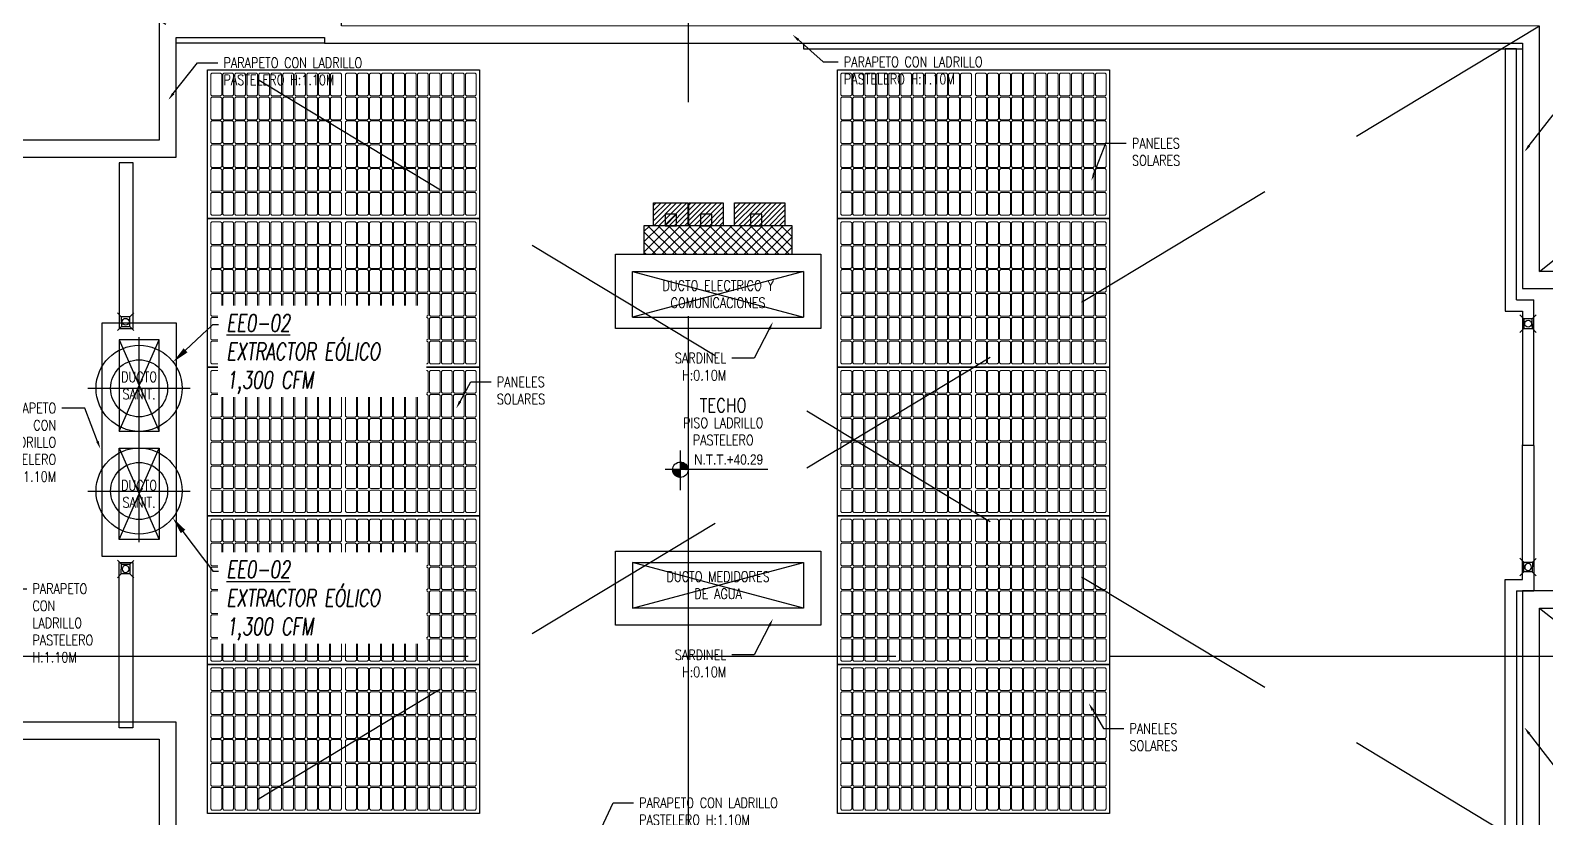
# Model space of a CAD drawing. Header units: millimetres. Extents: x 98 to 155, y -181 to 127.
# Drawn here: x 105.21 to 118.5, y -172.47 to -165.57 of the extents above; entities that cross this region are included whole.
import ezdxf
from ezdxf import colors
from ezdxf.entities.mleader import LeaderData, LeaderLine
from ezdxf.enums import TextEntityAlignment as Align
from ezdxf.math import Vec2, Vec3

# ---------------------------------------------------------------- set-up
doc = ezdxf.new("R2010")
doc.units = ezdxf.units.MM
doc.header["$LTSCALE"] = 15
doc.set_wipeout_variables(frame=1)
doc.linetypes.add('CENTER', pattern=[2, 1.25, -0.25, 0.25, -0.25])
doc.linetypes.add('HIDDEN2', pattern=[0.1875, 0.125, -0.0625])
doc.layers.get('0').update_dxf_attribs({"color": 250})
doc.layers.add('A-01', color=250, linetype='Continuous', lineweight=0)
for name, color, linetype in [('A-CORTE', 250, 'CENTER'), ('A-HATCH', 250, 'Continuous'), ('A-LINEAS', 250, 'Continuous'), ('A-MURO BAJO', 250, 'Continuous'), ('A-NIVELES-NPT', 252, 'Continuous'), ('A-PROYECCIONES INT.', 250, 'HIDDEN2'), ('A-TEXTO-ACABADO PISO', 250, 'Continuous'), ('A_30_DispositivosSanit', 250, 'Continuous'), ('A_30_TableroElect', 250, 'Continuous'), ('A_50_TextoAmbiente', 252, 'Continuous'), ('A_50_TextoIndicaciones', 250, 'Continuous'), ('L3 Equipos y Ductos', 160, 'Continuous'), ('L5 Linea mediana segmentada', 191, 'HIDDEN2'), ('L6 Linea fina', 141, 'Continuous'), ('L7 Linea fina segmentada', 141, 'HIDDEN2')]:
    doc.layers.add(name, color=color, linetype=linetype)
doc.styles.add('JNV ING', font='romans.shx', dxfattribs={"width": 0.7, "oblique": 8, "height": 0.15})
doc.styles.add('R80', font='ARIALN.TTF', dxfattribs={"height": 2.03})
doc.styles.add('ROMANS', font='romans.shx', dxfattribs={"width": 0.8})
doc.styles.add('TXT_COTAS', font='romans.shx', dxfattribs={"width": 0.8})
doc.linetypes.add('FENCELINE1', pattern='A,6.35,-2.54,[133,ltypeshp.shx,S=2.54,R=0,X=-2.54,Y=0],-2.54,25.4', length=36.83)

# ---------------------------------------------------------------- blocks, each defined once
blk = doc.blocks.new('EEO-01')
at = {"layer": 'L3 Equipos y Ductos'}
blk.add_circle((0, 0), 0.377, dxfattribs=at)
at = {"layer": 'L5 Linea mediana segmentada'}
blk.add_circle((0, 0), 0.25, dxfattribs=at)
at = {"layer": 'L7 Linea fina segmentada'}
for points in [[(0, -0.449), (0, 0.449)], [(-0.449, 0), (0.449, 0)]]:
    blk.add_lwpolyline(points, dxfattribs=at)
blk = doc.blocks.new('A$C9eb9c900')
blk.add_wipeout([(0, 2.384), (1.303, 2.384), (1.303, 0), (0, 0)])
at = {"layer": 'A-01'}
for points in [[(0.038, 2.355), (0.219, 2.355), (0.227, 2.345), (0.227, 2.27), (0.219, 2.26), (0.038, 2.26), (0.029, 2.27), (0.029, 2.345)], [(0.428, 2.355), (0.247, 2.355), (0.239, 2.345), (0.239, 2.27), (0.247, 2.26), (0.428, 2.26), (0.437, 2.27), (0.437, 2.345)], [(0.637, 2.355), (0.457, 2.355), (0.448, 2.345), (0.448, 2.27), (0.457, 2.26), (0.637, 2.26), (0.646, 2.27), (0.646, 2.345)], [(0.666, 2.355), (0.846, 2.355), (0.855, 2.345), (0.855, 2.27), (0.846, 2.26), (0.666, 2.26), (0.657, 2.27), (0.657, 2.345)], [(0.875, 2.355), (1.056, 2.355), (1.064, 2.345), (1.064, 2.27), (1.056, 2.26), (0.875, 2.26), (0.866, 2.27), (0.866, 2.345)], [(1.265, 2.355), (1.084, 2.355), (1.076, 2.345), (1.076, 2.27), (1.084, 2.26), (1.265, 2.26), (1.274, 2.27), (1.274, 2.345)], [(0.038, 2.25), (0.219, 2.25), (0.227, 2.24), (0.227, 2.165), (0.219, 2.155), (0.038, 2.155), (0.029, 2.165), (0.029, 2.24)], [(0.038, 2.145), (0.219, 2.145), (0.227, 2.135), (0.227, 2.06), (0.219, 2.05), (0.038, 2.05), (0.029, 2.06), (0.029, 2.135)], [(0.428, 2.25), (0.247, 2.25), (0.239, 2.24), (0.239, 2.165), (0.247, 2.155), (0.428, 2.155), (0.437, 2.165), (0.437, 2.24)], [(0.428, 2.145), (0.247, 2.145), (0.239, 2.135), (0.239, 2.06), (0.247, 2.05), (0.428, 2.05), (0.437, 2.06), (0.437, 2.135)], [(0.637, 2.25), (0.457, 2.25), (0.448, 2.24), (0.448, 2.165), (0.457, 2.155), (0.637, 2.155), (0.646, 2.165), (0.646, 2.24)], [(0.637, 2.145), (0.457, 2.145), (0.448, 2.135), (0.448, 2.06), (0.457, 2.05), (0.637, 2.05), (0.646, 2.06), (0.646, 2.135)], [(0.666, 2.25), (0.846, 2.25), (0.855, 2.24), (0.855, 2.165), (0.846, 2.155), (0.666, 2.155), (0.657, 2.165), (0.657, 2.24)], [(0.666, 2.145), (0.846, 2.145), (0.855, 2.135), (0.855, 2.06), (0.846, 2.05), (0.666, 2.05), (0.657, 2.06), (0.657, 2.135)], [(0.875, 2.25), (1.056, 2.25), (1.064, 2.24), (1.064, 2.165), (1.056, 2.155), (0.875, 2.155), (0.866, 2.165), (0.866, 2.24)], [(0.875, 2.145), (1.056, 2.145), (1.064, 2.135), (1.064, 2.06), (1.056, 2.05), (0.875, 2.05), (0.866, 2.06), (0.866, 2.135)], [(1.265, 2.25), (1.084, 2.25), (1.076, 2.24), (1.076, 2.165), (1.084, 2.155), (1.265, 2.155), (1.274, 2.165), (1.274, 2.24)], [(1.265, 2.145), (1.084, 2.145), (1.076, 2.135), (1.076, 2.06), (1.084, 2.05), (1.265, 2.05), (1.274, 2.06), (1.274, 2.135)], [(0.038, 2.04), (0.219, 2.04), (0.227, 2.03), (0.227, 1.955), (0.219, 1.945), (0.038, 1.945), (0.029, 1.955), (0.029, 2.03)], [(0.428, 2.04), (0.247, 2.04), (0.239, 2.03), (0.239, 1.955), (0.247, 1.945), (0.428, 1.945), (0.437, 1.955), (0.437, 2.03)], [(0.637, 2.04), (0.457, 2.04), (0.448, 2.03), (0.448, 1.955), (0.457, 1.945), (0.637, 1.945), (0.646, 1.955), (0.646, 2.03)], [(0.666, 2.04), (0.846, 2.04), (0.855, 2.03), (0.855, 1.955), (0.846, 1.945), (0.666, 1.945), (0.657, 1.955), (0.657, 2.03)], [(0.875, 2.04), (1.056, 2.04), (1.064, 2.03), (1.064, 1.955), (1.056, 1.945), (0.875, 1.945), (0.866, 1.955), (0.866, 2.03)], [(1.265, 2.04), (1.084, 2.04), (1.076, 2.03), (1.076, 1.955), (1.084, 1.945), (1.265, 1.945), (1.274, 1.955), (1.274, 2.03)], [(0.038, 1.935), (0.219, 1.935), (0.227, 1.925), (0.227, 1.85), (0.219, 1.84), (0.038, 1.84), (0.029, 1.85), (0.029, 1.925)], [(0.428, 1.935), (0.247, 1.935), (0.239, 1.925), (0.239, 1.85), (0.247, 1.84), (0.428, 1.84), (0.437, 1.85), (0.437, 1.925)], [(0.637, 1.935), (0.457, 1.935), (0.448, 1.925), (0.448, 1.85), (0.457, 1.84), (0.637, 1.84), (0.646, 1.85), (0.646, 1.925)], [(0.666, 1.935), (0.846, 1.935), (0.855, 1.925), (0.855, 1.85), (0.846, 1.84), (0.666, 1.84), (0.657, 1.85), (0.657, 1.925)], [(0.875, 1.935), (1.056, 1.935), (1.064, 1.925), (1.064, 1.85), (1.056, 1.84), (0.875, 1.84), (0.866, 1.85), (0.866, 1.925)], [(1.265, 1.935), (1.084, 1.935), (1.076, 1.925), (1.076, 1.85), (1.084, 1.84), (1.265, 1.84), (1.274, 1.85), (1.274, 1.925)], [(0.038, 1.83), (0.219, 1.83), (0.227, 1.82), (0.227, 1.745), (0.219, 1.735), (0.038, 1.735), (0.029, 1.745), (0.029, 1.82)], [(0.428, 1.83), (0.247, 1.83), (0.239, 1.82), (0.239, 1.745), (0.247, 1.735), (0.428, 1.735), (0.437, 1.745), (0.437, 1.82)], [(0.637, 1.83), (0.457, 1.83), (0.448, 1.82), (0.448, 1.745), (0.457, 1.735), (0.637, 1.735), (0.646, 1.745), (0.646, 1.82)], [(0.666, 1.83), (0.846, 1.83), (0.855, 1.82), (0.855, 1.745), (0.846, 1.735), (0.666, 1.735), (0.657, 1.745), (0.657, 1.82)], [(0.875, 1.83), (1.056, 1.83), (1.064, 1.82), (1.064, 1.745), (1.056, 1.735), (0.875, 1.735), (0.866, 1.745), (0.866, 1.82)], [(1.265, 1.83), (1.084, 1.83), (1.076, 1.82), (1.076, 1.745), (1.084, 1.735), (1.265, 1.735), (1.274, 1.745), (1.274, 1.82)], [(0.038, 1.725), (0.219, 1.725), (0.227, 1.715), (0.227, 1.64), (0.219, 1.63), (0.038, 1.63), (0.029, 1.64), (0.029, 1.715)], [(0.038, 1.62), (0.219, 1.62), (0.227, 1.61), (0.227, 1.535), (0.219, 1.525), (0.038, 1.525), (0.029, 1.535), (0.029, 1.61)], [(0.428, 1.725), (0.247, 1.725), (0.239, 1.715), (0.239, 1.64), (0.247, 1.63), (0.428, 1.63), (0.437, 1.64), (0.437, 1.715)], [(0.428, 1.62), (0.247, 1.62), (0.239, 1.61), (0.239, 1.535), (0.247, 1.525), (0.428, 1.525), (0.437, 1.535), (0.437, 1.61)], [(0.637, 1.725), (0.457, 1.725), (0.448, 1.715), (0.448, 1.64), (0.457, 1.63), (0.637, 1.63), (0.646, 1.64), (0.646, 1.715)], [(0.637, 1.62), (0.457, 1.62), (0.448, 1.61), (0.448, 1.535), (0.457, 1.525), (0.637, 1.525), (0.646, 1.535), (0.646, 1.61)], [(0.666, 1.725), (0.846, 1.725), (0.855, 1.715), (0.855, 1.64), (0.846, 1.63), (0.666, 1.63), (0.657, 1.64), (0.657, 1.715)], [(0.666, 1.62), (0.846, 1.62), (0.855, 1.61), (0.855, 1.535), (0.846, 1.525), (0.666, 1.525), (0.657, 1.535), (0.657, 1.61)], [(0.875, 1.725), (1.056, 1.725), (1.064, 1.715), (1.064, 1.64), (1.056, 1.63), (0.875, 1.63), (0.866, 1.64), (0.866, 1.715)], [(0.875, 1.62), (1.056, 1.62), (1.064, 1.61), (1.064, 1.535), (1.056, 1.525), (0.875, 1.525), (0.866, 1.535), (0.866, 1.61)], [(1.265, 1.725), (1.084, 1.725), (1.076, 1.715), (1.076, 1.64), (1.084, 1.63), (1.265, 1.63), (1.274, 1.64), (1.274, 1.715)], [(1.265, 1.62), (1.084, 1.62), (1.076, 1.61), (1.076, 1.535), (1.084, 1.525), (1.265, 1.525), (1.274, 1.535), (1.274, 1.61)], [(0.038, 1.515), (0.219, 1.515), (0.227, 1.505), (0.227, 1.43), (0.219, 1.42), (0.038, 1.42), (0.029, 1.43), (0.029, 1.505)], [(0.428, 1.515), (0.247, 1.515), (0.239, 1.505), (0.239, 1.43), (0.247, 1.42), (0.428, 1.42), (0.437, 1.43), (0.437, 1.505)], [(0.637, 1.515), (0.457, 1.515), (0.448, 1.505), (0.448, 1.43), (0.457, 1.42), (0.637, 1.42), (0.646, 1.43), (0.646, 1.505)], [(0.666, 1.515), (0.846, 1.515), (0.855, 1.505), (0.855, 1.43), (0.846, 1.42), (0.666, 1.42), (0.657, 1.43), (0.657, 1.505)], [(0.875, 1.515), (1.056, 1.515), (1.064, 1.505), (1.064, 1.43), (1.056, 1.42), (0.875, 1.42), (0.866, 1.43), (0.866, 1.505)], [(1.265, 1.515), (1.084, 1.515), (1.076, 1.505), (1.076, 1.43), (1.084, 1.42), (1.265, 1.42), (1.274, 1.43), (1.274, 1.505)], [(0.038, 1.41), (0.219, 1.41), (0.227, 1.4), (0.227, 1.325), (0.219, 1.315), (0.038, 1.315), (0.029, 1.325), (0.029, 1.4)], [(0.428, 1.41), (0.247, 1.41), (0.239, 1.4), (0.239, 1.325), (0.247, 1.315), (0.428, 1.315), (0.437, 1.325), (0.437, 1.4)], [(0.637, 1.41), (0.457, 1.41), (0.448, 1.4), (0.448, 1.325), (0.457, 1.315), (0.637, 1.315), (0.646, 1.325), (0.646, 1.4)], [(0.666, 1.41), (0.846, 1.41), (0.855, 1.4), (0.855, 1.325), (0.846, 1.315), (0.666, 1.315), (0.657, 1.325), (0.657, 1.4)], [(0.875, 1.41), (1.056, 1.41), (1.064, 1.4), (1.064, 1.325), (1.056, 1.315), (0.875, 1.315), (0.866, 1.325), (0.866, 1.4)], [(1.265, 1.41), (1.084, 1.41), (1.076, 1.4), (1.076, 1.325), (1.084, 1.315), (1.265, 1.315), (1.274, 1.325), (1.274, 1.4)], [(0.038, 1.305), (0.219, 1.305), (0.227, 1.295), (0.227, 1.22), (0.219, 1.21), (0.038, 1.21), (0.029, 1.22), (0.029, 1.295)], [(0.428, 1.305), (0.247, 1.305), (0.239, 1.295), (0.239, 1.22), (0.247, 1.21), (0.428, 1.21), (0.437, 1.22), (0.437, 1.295)], [(0.637, 1.305), (0.457, 1.305), (0.448, 1.295), (0.448, 1.22), (0.457, 1.21), (0.637, 1.21), (0.646, 1.22), (0.646, 1.295)], [(0.666, 1.305), (0.846, 1.305), (0.855, 1.295), (0.855, 1.22), (0.846, 1.21), (0.666, 1.21), (0.657, 1.22), (0.657, 1.295)], [(0.875, 1.305), (1.056, 1.305), (1.064, 1.295), (1.064, 1.22), (1.056, 1.21), (0.875, 1.21), (0.866, 1.22), (0.866, 1.295)], [(1.265, 1.305), (1.084, 1.305), (1.076, 1.295), (1.076, 1.22), (1.084, 1.21), (1.265, 1.21), (1.274, 1.22), (1.274, 1.295)], [(0.038, 1.079), (0.219, 1.079), (0.227, 1.089), (0.227, 1.164), (0.219, 1.174), (0.038, 1.174), (0.029, 1.164), (0.029, 1.089)], [(0.038, 0.974), (0.219, 0.974), (0.227, 0.984), (0.227, 1.059), (0.219, 1.069), (0.038, 1.069), (0.029, 1.059), (0.029, 0.984)], [(0.428, 1.079), (0.247, 1.079), (0.239, 1.089), (0.239, 1.164), (0.247, 1.174), (0.428, 1.174), (0.437, 1.164), (0.437, 1.089)], [(0.428, 0.974), (0.247, 0.974), (0.239, 0.984), (0.239, 1.059), (0.247, 1.069), (0.428, 1.069), (0.437, 1.059), (0.437, 0.984)], [(0.637, 1.079), (0.457, 1.079), (0.448, 1.089), (0.448, 1.164), (0.457, 1.174), (0.637, 1.174), (0.646, 1.164), (0.646, 1.089)], [(0.637, 0.974), (0.457, 0.974), (0.448, 0.984), (0.448, 1.059), (0.457, 1.069), (0.637, 1.069), (0.646, 1.059), (0.646, 0.984)], [(0.666, 1.079), (0.846, 1.079), (0.855, 1.089), (0.855, 1.164), (0.846, 1.174), (0.666, 1.174), (0.657, 1.164), (0.657, 1.089)], [(0.666, 0.974), (0.846, 0.974), (0.855, 0.984), (0.855, 1.059), (0.846, 1.069), (0.666, 1.069), (0.657, 1.059), (0.657, 0.984)], [(0.875, 1.079), (1.056, 1.079), (1.064, 1.089), (1.064, 1.164), (1.056, 1.174), (0.875, 1.174), (0.866, 1.164), (0.866, 1.089)], [(0.875, 0.974), (1.056, 0.974), (1.064, 0.984), (1.064, 1.059), (1.056, 1.069), (0.875, 1.069), (0.866, 1.059), (0.866, 0.984)], [(1.265, 1.079), (1.084, 1.079), (1.076, 1.089), (1.076, 1.164), (1.084, 1.174), (1.265, 1.174), (1.274, 1.164), (1.274, 1.089)], [(1.265, 0.974), (1.084, 0.974), (1.076, 0.984), (1.076, 1.059), (1.084, 1.069), (1.265, 1.069), (1.274, 1.059), (1.274, 0.984)], [(0.038, 0.869), (0.219, 0.869), (0.227, 0.879), (0.227, 0.954), (0.219, 0.964), (0.038, 0.964), (0.029, 0.954), (0.029, 0.879)], [(0.428, 0.869), (0.247, 0.869), (0.239, 0.879), (0.239, 0.954), (0.247, 0.964), (0.428, 0.964), (0.437, 0.954), (0.437, 0.879)], [(0.637, 0.869), (0.457, 0.869), (0.448, 0.879), (0.448, 0.954), (0.457, 0.964), (0.637, 0.964), (0.646, 0.954), (0.646, 0.879)], [(0.666, 0.869), (0.846, 0.869), (0.855, 0.879), (0.855, 0.954), (0.846, 0.964), (0.666, 0.964), (0.657, 0.954), (0.657, 0.879)], [(0.875, 0.869), (1.056, 0.869), (1.064, 0.879), (1.064, 0.954), (1.056, 0.964), (0.875, 0.964), (0.866, 0.954), (0.866, 0.879)], [(1.265, 0.869), (1.084, 0.869), (1.076, 0.879), (1.076, 0.954), (1.084, 0.964), (1.265, 0.964), (1.274, 0.954), (1.274, 0.879)], [(0.038, 0.764), (0.219, 0.764), (0.227, 0.774), (0.227, 0.849), (0.219, 0.859), (0.038, 0.859), (0.029, 0.849), (0.029, 0.774)], [(0.428, 0.764), (0.247, 0.764), (0.239, 0.774), (0.239, 0.849), (0.247, 0.859), (0.428, 0.859), (0.437, 0.849), (0.437, 0.774)], [(0.637, 0.764), (0.457, 0.764), (0.448, 0.774), (0.448, 0.849), (0.457, 0.859), (0.637, 0.859), (0.646, 0.849), (0.646, 0.774)], [(0.666, 0.764), (0.846, 0.764), (0.855, 0.774), (0.855, 0.849), (0.846, 0.859), (0.666, 0.859), (0.657, 0.849), (0.657, 0.774)], [(0.875, 0.764), (1.056, 0.764), (1.064, 0.774), (1.064, 0.849), (1.056, 0.859), (0.875, 0.859), (0.866, 0.849), (0.866, 0.774)], [(1.265, 0.764), (1.084, 0.764), (1.076, 0.774), (1.076, 0.849), (1.084, 0.859), (1.265, 0.859), (1.274, 0.849), (1.274, 0.774)], [(0.038, 0.659), (0.219, 0.659), (0.227, 0.669), (0.227, 0.744), (0.219, 0.754), (0.038, 0.754), (0.029, 0.744), (0.029, 0.669)], [(0.428, 0.659), (0.247, 0.659), (0.239, 0.669), (0.239, 0.744), (0.247, 0.754), (0.428, 0.754), (0.437, 0.744), (0.437, 0.669)], [(0.637, 0.659), (0.457, 0.659), (0.448, 0.669), (0.448, 0.744), (0.457, 0.754), (0.637, 0.754), (0.646, 0.744), (0.646, 0.669)], [(0.666, 0.659), (0.846, 0.659), (0.855, 0.669), (0.855, 0.744), (0.846, 0.754), (0.666, 0.754), (0.657, 0.744), (0.657, 0.669)], [(0.875, 0.659), (1.056, 0.659), (1.064, 0.669), (1.064, 0.744), (1.056, 0.754), (0.875, 0.754), (0.866, 0.744), (0.866, 0.669)], [(1.265, 0.659), (1.084, 0.659), (1.076, 0.669), (1.076, 0.744), (1.084, 0.754), (1.265, 0.754), (1.274, 0.744), (1.274, 0.669)], [(0.038, 0.554), (0.219, 0.554), (0.227, 0.564), (0.227, 0.639), (0.219, 0.649), (0.038, 0.649), (0.029, 0.639), (0.029, 0.564)], [(0.038, 0.449), (0.219, 0.449), (0.227, 0.459), (0.227, 0.534), (0.219, 0.544), (0.038, 0.544), (0.029, 0.534), (0.029, 0.459)], [(0.428, 0.554), (0.247, 0.554), (0.239, 0.564), (0.239, 0.639), (0.247, 0.649), (0.428, 0.649), (0.437, 0.639), (0.437, 0.564)], [(0.428, 0.449), (0.247, 0.449), (0.239, 0.459), (0.239, 0.534), (0.247, 0.544), (0.428, 0.544), (0.437, 0.534), (0.437, 0.459)], [(0.637, 0.554), (0.457, 0.554), (0.448, 0.564), (0.448, 0.639), (0.457, 0.649), (0.637, 0.649), (0.646, 0.639), (0.646, 0.564)], [(0.637, 0.449), (0.457, 0.449), (0.448, 0.459), (0.448, 0.534), (0.457, 0.544), (0.637, 0.544), (0.646, 0.534), (0.646, 0.459)], [(0.666, 0.554), (0.846, 0.554), (0.855, 0.564), (0.855, 0.639), (0.846, 0.649), (0.666, 0.649), (0.657, 0.639), (0.657, 0.564)], [(0.666, 0.449), (0.846, 0.449), (0.855, 0.459), (0.855, 0.534), (0.846, 0.544), (0.666, 0.544), (0.657, 0.534), (0.657, 0.459)], [(0.875, 0.554), (1.056, 0.554), (1.064, 0.564), (1.064, 0.639), (1.056, 0.649), (0.875, 0.649), (0.866, 0.639), (0.866, 0.564)], [(0.875, 0.449), (1.056, 0.449), (1.064, 0.459), (1.064, 0.534), (1.056, 0.544), (0.875, 0.544), (0.866, 0.534), (0.866, 0.459)], [(1.265, 0.554), (1.084, 0.554), (1.076, 0.564), (1.076, 0.639), (1.084, 0.649), (1.265, 0.649), (1.274, 0.639), (1.274, 0.564)], [(1.265, 0.449), (1.084, 0.449), (1.076, 0.459), (1.076, 0.534), (1.084, 0.544), (1.265, 0.544), (1.274, 0.534), (1.274, 0.459)], [(0.038, 0.344), (0.219, 0.344), (0.227, 0.354), (0.227, 0.429), (0.219, 0.439), (0.038, 0.439), (0.029, 0.429), (0.029, 0.354)], [(0.428, 0.344), (0.247, 0.344), (0.239, 0.354), (0.239, 0.429), (0.247, 0.439), (0.428, 0.439), (0.437, 0.429), (0.437, 0.354)], [(0.637, 0.344), (0.457, 0.344), (0.448, 0.354), (0.448, 0.429), (0.457, 0.439), (0.637, 0.439), (0.646, 0.429), (0.646, 0.354)], [(0.666, 0.344), (0.846, 0.344), (0.855, 0.354), (0.855, 0.429), (0.846, 0.439), (0.666, 0.439), (0.657, 0.429), (0.657, 0.354)], [(0.875, 0.344), (1.056, 0.344), (1.064, 0.354), (1.064, 0.429), (1.056, 0.439), (0.875, 0.439), (0.866, 0.429), (0.866, 0.354)], [(1.265, 0.344), (1.084, 0.344), (1.076, 0.354), (1.076, 0.429), (1.084, 0.439), (1.265, 0.439), (1.274, 0.429), (1.274, 0.354)], [(0.038, 0.239), (0.219, 0.239), (0.227, 0.249), (0.227, 0.324), (0.219, 0.334), (0.038, 0.334), (0.029, 0.324), (0.029, 0.249)], [(0.428, 0.239), (0.247, 0.239), (0.239, 0.249), (0.239, 0.324), (0.247, 0.334), (0.428, 0.334), (0.437, 0.324), (0.437, 0.249)], [(0.637, 0.239), (0.457, 0.239), (0.448, 0.249), (0.448, 0.324), (0.457, 0.334), (0.637, 0.334), (0.646, 0.324), (0.646, 0.249)], [(0.666, 0.239), (0.846, 0.239), (0.855, 0.249), (0.855, 0.324), (0.846, 0.334), (0.666, 0.334), (0.657, 0.324), (0.657, 0.249)], [(0.875, 0.239), (1.056, 0.239), (1.064, 0.249), (1.064, 0.324), (1.056, 0.334), (0.875, 0.334), (0.866, 0.324), (0.866, 0.249)], [(1.265, 0.239), (1.084, 0.239), (1.076, 0.249), (1.076, 0.324), (1.084, 0.334), (1.265, 0.334), (1.274, 0.324), (1.274, 0.249)], [(0.038, 0.134), (0.219, 0.134), (0.227, 0.144), (0.227, 0.219), (0.219, 0.229), (0.038, 0.229), (0.029, 0.219), (0.029, 0.144)], [(0.428, 0.134), (0.247, 0.134), (0.239, 0.144), (0.239, 0.219), (0.247, 0.229), (0.428, 0.229), (0.437, 0.219), (0.437, 0.144)], [(0.637, 0.134), (0.457, 0.134), (0.448, 0.144), (0.448, 0.219), (0.457, 0.229), (0.637, 0.229), (0.646, 0.219), (0.646, 0.144)], [(0.666, 0.134), (0.846, 0.134), (0.855, 0.144), (0.855, 0.219), (0.846, 0.229), (0.666, 0.229), (0.657, 0.219), (0.657, 0.144)], [(0.875, 0.134), (1.056, 0.134), (1.064, 0.144), (1.064, 0.219), (1.056, 0.229), (0.875, 0.229), (0.866, 0.219), (0.866, 0.144)], [(1.265, 0.134), (1.084, 0.134), (1.076, 0.144), (1.076, 0.219), (1.084, 0.229), (1.265, 0.229), (1.274, 0.219), (1.274, 0.144)], [(0.038, 0.029), (0.219, 0.029), (0.227, 0.039), (0.227, 0.114), (0.219, 0.124), (0.038, 0.124), (0.029, 0.114), (0.029, 0.039)], [(0.428, 0.029), (0.247, 0.029), (0.239, 0.039), (0.239, 0.114), (0.247, 0.124), (0.428, 0.124), (0.437, 0.114), (0.437, 0.039)], [(0.637, 0.029), (0.457, 0.029), (0.448, 0.039), (0.448, 0.114), (0.457, 0.124), (0.637, 0.124), (0.646, 0.114), (0.646, 0.039)], [(0.666, 0.029), (0.846, 0.029), (0.855, 0.039), (0.855, 0.114), (0.846, 0.124), (0.666, 0.124), (0.657, 0.114), (0.657, 0.039)], [(0.875, 0.029), (1.056, 0.029), (1.064, 0.039), (1.064, 0.114), (1.056, 0.124), (0.875, 0.124), (0.866, 0.114), (0.866, 0.039)], [(1.265, 0.029), (1.084, 0.029), (1.076, 0.039), (1.076, 0.114), (1.084, 0.124), (1.265, 0.124), (1.274, 0.114), (1.274, 0.039)]]:
    blk.add_lwpolyline(points, close=True, dxfattribs=at)
at = {"layer": 'A_30_TableroElect'}
blk.add_lwpolyline([(1.303, 2.384), (0, 2.384), (0, 0), (1.303, 0)], close=True, dxfattribs=at)
blk = doc.blocks.new('PV_TF')
at = {"layer": 'A_30_TableroElect'}
h = blk.add_hatch(dxfattribs=at)
h.set_pattern_fill('ANSI31', color=8, scale=0.01, angle=180.0704)
h.set_pattern_definition([(225.0704464, (1063.973772, 926.919387), (0.0224782269, -0.0224230198), [])])
h.paths.add_polyline_path([(7.685, -5.05), (7.685, -4.85), (7.985, -4.85), (7.985, -5.05)])
h = blk.add_hatch(dxfattribs=at)
h.set_pattern_fill('ANSI31', color=8, scale=0.01, angle=180.0704)
h.set_pattern_definition([(225.0704464, (1064.460508, 926.919387), (0.0224782269, -0.0224230198), [])])
h.paths.add_polyline_path([(7.995, -5.05), (7.995, -4.85), (8.295, -4.85), (8.295, -5.05)])
h = blk.add_hatch(dxfattribs=at)
h.set_pattern_fill('ANSI31', color=8, scale=0.01, angle=180.0704)
h.set_pattern_definition([(225.0704464, (1065.935942, 926.929737), (0.0224782269, -0.0224230198), [])])
h.paths.add_polyline_path([(8.395, -5.05), (8.395, -4.85), (8.835, -4.85), (8.835, -5.05)])
h = blk.add_hatch(dxfattribs=at)
h.set_pattern_fill('ANSI37', color=8, scale=0.02, angle=180)
h.set_pattern_definition([(225, (2897.388424, 2054.6976), (0.0449012806, -0.0449012807), []), (315, (2897.388424, 2054.6976), (0.0449012807, 0.0449012806), [])])
h.paths.add_polyline_path([(7.6, -5.05), (7.6, -5.3), (8.9, -5.3), (8.9, -5.05)])
at = {"layer": 'A_30_TableroElect', "color": 251, "true_color": 0x636466}
blk.add_line((7.785, -5.05), (7.885, -4.95), dxfattribs=at)
at = {"layer": 'A_30_TableroElect', "color": 250}
for points in [[(7.985, -4.85), (7.985, -5.05), (7.685, -5.05), (7.685, -4.85)], [(8.295, -4.85), (8.295, -5.05), (7.995, -5.05), (7.995, -4.85)], [(8.835, -4.85), (8.835, -5.05), (8.395, -5.05), (8.395, -4.85)], [(7.6, -5.05), (7.6, -5.3), (8.9, -5.3), (8.9, -5.05)]]:
    blk.add_lwpolyline(points, close=True, dxfattribs=at)
at = {"layer": 'A_30_TableroElect', "color": 251, "true_color": 0x636466}
for points in [[(7.885, -5.05), (7.885, -4.95), (7.785, -4.95), (7.785, -5.05), (7.885, -5.05)], [(8.195, -5.05), (8.195, -4.95), (8.095, -4.95), (8.095, -5.05), (8.195, -5.05)], [(8.533, -5.05), (8.633, -5.05), (8.633, -4.95), (8.533, -4.95), (8.533, -5.05)]]:
    blk.add_lwpolyline(points, dxfattribs=at)
at = {"xscale": -1, "rotation": 90}
for p in [(11.681, -4.987), (6.159, -8.896), (11.681, -8.896)]:
    blk.add_blockref('A$C9eb9c900', p, dxfattribs=at)
for p in [(11.681, -3.684), (6.159, -7.593), (11.681, -7.593)]:
    blk.add_blockref('A$C9eb9c900', p, dxfattribs=at)
for p in [(6.159, -6.29), (11.681, -6.29)]:
    blk.add_blockref('A$C9eb9c900', p, dxfattribs=at)
blk.add_blockref('A$C9eb9c900', (6.159, -4.987), dxfattribs=at)
blk.add_blockref('A$C9eb9c900', (6.159, -3.684), dxfattribs=at)
blk = doc.blocks.new('TEXTO DUCTOS PT')
at = {"layer": 'A_50_TextoIndicaciones', "char_height": 0.09, "attachment_point": 5, "style": 'ROMANS'}
for s, insert, width in [('\\pxsm1,qc,t16;DUCTO ELECTRICO Y COMUNICACIONES', (8.25, -5.65), 1.07524), ('\\pxsm1,t16;DUCTO SANIT.', (3.175, -6.45), 0.4157), ('\\pxsm1,t16;DUCTO SANIT.', (3.175, -7.4), 0.4157), ('\\pxsm1,qc,t16;DUCTO MEDIDORES DE AGUA', (8.25, -8.2), 1.04794)]:
    blk.add_mtext(s, dxfattribs=dict(at, insert=insert, width=width))
blk = doc.blocks.new('Cortes-Elev.')
at = {"layer": 'A-CORTE', "linetype": 'CENTER', "ltscale": 0.5}
for points in [[(9.341, 20.831), (9.341, 37.853)], [(-1.966, 27.228), (51.86, 27.228)]]:
    blk.add_lwpolyline(points, dxfattribs=at)
blk = doc.blocks.new('SIM NIVEL PLANTA')
at = {"linetype": 'Continuous'}
h = blk.add_hatch(dxfattribs=at)
h.set_pattern_fill('_USER', color=256, scale=0.089997, angle=45, style=0, pattern_type=0)
h.set_pattern_definition([(45, (31854.49523, 23864.84028), (-0.06363728001, 0.06363728001), [])])
h.paths.add_polyline_path([(-17.33, 0), (-15.98, 0, 0.409209), (-17.33, 1.33)])
h.paths.add_polyline_path([(-18.68, 0, 0.004279), (-18.68, -0.02, 0.414214), (-17.33, -1.37), (-17.33, 0)])
for p, q in [((-17.33, -3.58), (-17.33, 3.34)), ((-2, 0), (-20, 0))]:
    blk.add_line(p, q)
blk.add_circle((-17.33, -0.02), 1.35, dxfattribs=at)
at = {"style": 'R80'}
blk.add_attdef('N.P.T.+0.00', text='', height=1.8, dxfattribs=at).set_placement((-8.87, 1.77), align=Align.MIDDLE_CENTER)
blk = doc.blocks.new('0-sumidero')
for p, q in [((-0.042, 0.038), (-0.076, 0.072)), ((0.043, 0.038), (-0.042, 0.038)), ((-0.042, 0.038), (-0.042, -0.037)), ((0.043, 0.038), (0.078, 0.072)), ((0.043, -0.037), (0.043, 0.038)), ((-0.042, -0.037), (-0.076, -0.071)), ((-0.042, -0.037), (0.043, -0.037)), ((0.043, -0.037), (0.078, -0.071))]:
    blk.add_line(p, q)
blk.add_circle((0, 0), 0.0303)
blk = doc.blocks.new('sum')
at = {"layer": 'A_30_DispositivosSanit', "rotation": 45.00000007321594}
blk.add_blockref('0-sumidero', (0, 0), dxfattribs=at)
blk = doc.blocks.new('TEXTO NOTAS T')
at = {"layer": 'A_50_TextoIndicaciones'}
ml = blk.add_multileader_mtext('Standard', dxfattribs=at)
ml.set_content('\\pxsm1;PARAPETO CON LADRILLO PASTELERO H:1.10M', color=256, style='TXT_COTAS')
ml.set_leader_properties(color=256)
ml.build(insert=Vec2(0, 0))
ml.multileader.update_dxf_attribs({"dogleg_length": 0.05, "arrow_head_size": 0.07})
ctx = ml.context
ctx.base_point, ctx.char_height, ctx.arrow_head_size, ctx.landing_gap_size, ctx.plane_origin = Vec3(9.303, -3.615), 0.09, 0.07, 0.05, Vec3(9.052, -3.92)
notes = []
notes.append((ctx, [(0, (1, 1, 0), (9.171, -3.615), (1, 0), 0.132, [(0, [(8.902, -3.376)], 0, [])])]))
ctx.mtext.insert, ctx.mtext.width, ctx.mtext.defined_height, ctx.mtext.flow_direction = Vec3(9.353, -3.57), 1.77393, 0.515, 5
ml = blk.add_multileader_mtext('Standard', dxfattribs=at)
ml.set_content('\\pxsm1;PARAPETO CON LADRILLO PASTELERO H:1.10M', color=256, style='TXT_COTAS')
ml.set_leader_properties(color=256)
ml.build(insert=Vec2(0, 0))
ml.multileader.update_dxf_attribs({"dogleg_length": 0.05, "arrow_head_size": 0.07})
ctx = ml.context
ctx.base_point, ctx.char_height, ctx.arrow_head_size, ctx.landing_gap_size, ctx.plane_origin = Vec3(3.865, -3.622), 0.09, 0.07, 0.05, Vec3(3.621, -3.444)
notes.append((ctx, [(0, (1, 1, 0), (3.686, -3.622), (1, 0), 0.179, [(0, [(3.431, -3.948)], 0, [])])]))
ctx.mtext.insert, ctx.mtext.width, ctx.mtext.defined_height, ctx.mtext.flow_direction = Vec3(3.915, -3.577), 1.77393, 0.515, 5
ml = blk.add_multileader_mtext('Standard', dxfattribs=at)
ml.set_content('\\pxsm1;PARAPETO CON LADRILLO PASTELERO H:1.10M', color=256, style='TXT_COTAS')
ml.set_leader_properties(color=256)
ml.build(insert=Vec2(0, 0))
ml.multileader.update_dxf_attribs({"dogleg_length": 0.05, "arrow_head_size": 0.07})
ctx = ml.context
ctx.base_point, ctx.char_height, ctx.arrow_head_size, ctx.landing_gap_size, ctx.plane_origin = Vec3(15.75, -4.077), 0.09, 0.07, 0.05, Vec3(15.507, -3.899)
notes.append((ctx, [(0, (1, 1, 0), (15.571, -4.077), (1, 0), 0.179, [(0, [(15.317, -4.403)], 0, [])])]))
ctx.mtext.insert, ctx.mtext.width, ctx.mtext.defined_height, ctx.mtext.flow_direction = Vec3(15.8, -4.032), 1.77393, 0.515, 5
ml = blk.add_multileader_mtext('Standard', dxfattribs=at)
ml.set_content('PANELES SOLARES', color=256, style='TXT_COTAS')
ml.set_leader_properties(color=256)
ml.build(insert=Vec2(0, 0))
ml.multileader.update_dxf_attribs({"dogleg_length": 0.05, "arrow_head_size": 0.07})
ctx = ml.context
ctx.base_point, ctx.char_height, ctx.arrow_head_size, ctx.landing_gap_size, ctx.plane_origin = Vec3(11.828, -4.328), 0.09, 0.07, 0.05, Vec3(11.585, -4.151)
notes.append((ctx, [(0, (1, 1, 0), (11.649, -4.328), (1, 0), 0.179, [(0, [(11.522, -4.655)], 0, [])])]))
ctx.mtext.insert, ctx.mtext.width, ctx.mtext.defined_height, ctx.mtext.flow_direction = Vec3(11.878, -4.283), 0.75886, 0.515, 5
ml = blk.add_multileader_mtext('Standard', dxfattribs=at)
ml.set_content('\\pxsm1;SARDINEL H:0.10M', color=256, style='TXT_COTAS')
ml.set_leader_properties(color=256)
ml.build(insert=Vec2(0, 0))
ml.multileader.update_dxf_attribs({"dogleg_length": 0.05, "arrow_head_size": 0.07})
ctx = ml.context
ctx.base_point, ctx.char_height, ctx.arrow_head_size, ctx.landing_gap_size, ctx.plane_origin = Vec3(7.785, -6.21), 0.09, 0.07, 0.05, Vec3(8.662, -6.357)
ctx.text_align_type = 2
notes.append((ctx, [(0, (1, 1, 0), (8.566, -6.21), (-1, 0), 0.194, [(0, [(8.73, -5.895)], 0, [])])]))
ctx.mtext.insert, ctx.mtext.width, ctx.mtext.defined_height, ctx.mtext.alignment, ctx.mtext.flow_direction = Vec3(8.322, -6.165), 0.68351, 0.515, 3, 5
ml = blk.add_multileader_mtext('Standard', dxfattribs=at)
ml.set_content('PANELES SOLARES', color=256, style='TXT_COTAS')
ml.set_leader_properties(color=256)
ml.build(insert=Vec2(0, 0))
ml.multileader.update_dxf_attribs({"dogleg_length": 0.05, "arrow_head_size": 0.07})
ctx = ml.context
ctx.base_point, ctx.char_height, ctx.arrow_head_size, ctx.landing_gap_size, ctx.plane_origin = Vec3(6.261, -6.419), 0.09, 0.07, 0.05, Vec3(6.018, -6.147)
notes.append((ctx, [(0, (1, 1, 0), (6.082, -6.419), (1, 0), 0.179, [(0, [(5.955, -6.651)], 0, [])])]))
ctx.mtext.insert, ctx.mtext.width, ctx.mtext.defined_height, ctx.mtext.flow_direction = Vec3(6.311, -6.374), 0.75886, 0.515, 5
ml = blk.add_multileader_mtext('Standard', dxfattribs=at)
ml.set_content('\\pxsm1;PARAPETO CON LADRILLO PASTELERO H:1.10M', color=256, style='TXT_COTAS')
ml.set_leader_properties(color=256)
ml.build(insert=Vec2(0, 0))
ml.multileader.update_dxf_attribs({"dogleg_length": 0.05, "arrow_head_size": 0.07})
ctx = ml.context
ctx.base_point, ctx.char_height, ctx.arrow_head_size, ctx.landing_gap_size, ctx.plane_origin = Vec3(1.829, -6.648), 0.09, 0.07, 0.05, Vec3(2.645, -6.501)
ctx.text_align_type = 2
notes.append((ctx, [(0, (1, 1, 0), (2.698, -6.648), (-1, 0), 0.2, [(0, [(2.835, -7.005)], 0, [])])]))
ctx.mtext.insert, ctx.mtext.width, ctx.mtext.defined_height, ctx.mtext.alignment, ctx.mtext.flow_direction = Vec3(2.448, -6.603), 0.68351, 0.515, 3, 5
ml = blk.add_multileader_mtext('Standard', dxfattribs=at)
ml.set_content('\\pxsm1;PARAPETO CON LADRILLO PASTELERO H:1.10M', color=256, style='TXT_COTAS')
ml.set_leader_properties(color=256)
ml.build(insert=Vec2(0, 0))
ml.multileader.update_dxf_attribs({"dogleg_length": 0.05, "arrow_head_size": 0.07})
ctx = ml.context
ctx.base_point, ctx.char_height, ctx.arrow_head_size, ctx.landing_gap_size, ctx.plane_origin = Vec3(2.19, -8.231), 0.09, 0.07, 0.05, Vec3(1.946, -8.053)
notes.append((ctx, [(0, (1, 1, 0), (2.011, -8.231), (1, 0), 0.179, [(0, [(1.756, -8.558)], 0, [])])]))
ctx.mtext.insert, ctx.mtext.width, ctx.mtext.defined_height, ctx.mtext.flow_direction = Vec3(2.24, -8.186), 0.71502, 0.515, 5
ml = blk.add_multileader_mtext('Standard', dxfattribs=at)
ml.set_content('\\pxsm1;SARDINEL H:0.10M', color=256, style='TXT_COTAS')
ml.set_leader_properties(color=256)
ml.build(insert=Vec2(0, 0))
ml.multileader.update_dxf_attribs({"dogleg_length": 0.05, "arrow_head_size": 0.07})
ctx = ml.context
ctx.base_point, ctx.char_height, ctx.arrow_head_size, ctx.landing_gap_size, ctx.plane_origin = Vec3(7.785, -8.81), 0.09, 0.07, 0.05, Vec3(8.662, -8.957)
ctx.text_align_type = 2
notes.append((ctx, [(0, (1, 1, 0), (8.566, -8.81), (-1, 0), 0.194, [(0, [(8.73, -8.495)], 0, [])])]))
ctx.mtext.insert, ctx.mtext.width, ctx.mtext.defined_height, ctx.mtext.alignment, ctx.mtext.flow_direction = Vec3(8.322, -8.765), 0.68351, 0.515, 3, 5
ml = blk.add_multileader_mtext('Standard', dxfattribs=at)
ml.set_content('PANELES SOLARES', color=256, style='TXT_COTAS')
ml.set_leader_properties(color=256)
ml.build(insert=Vec2(0, 0))
ml.multileader.update_dxf_attribs({"dogleg_length": 0.05, "arrow_head_size": 0.07})
ctx = ml.context
ctx.base_point, ctx.char_height, ctx.arrow_head_size, ctx.landing_gap_size, ctx.plane_origin = Vec3(11.806, -9.456), 0.09, 0.07, 0.05, Vec3(11.562, -9.278)
notes.append((ctx, [(0, (1, 1, 0), (11.627, -9.456), (1, 0), 0.179, [(0, [(11.499, -9.234)], 0, [])])]))
ctx.mtext.insert, ctx.mtext.width, ctx.mtext.defined_height, ctx.mtext.flow_direction = Vec3(11.856, -9.411), 0.75886, 0.515, 5
ml = blk.add_multileader_mtext('Standard', dxfattribs=at)
ml.set_content('\\pxsm1;PARAPETO CON LADRILLO PASTELERO H:1.10M', color=256, style='TXT_COTAS')
ml.set_leader_properties(color=256)
ml.build(insert=Vec2(0, 0))
ml.multileader.update_dxf_attribs({"dogleg_length": 0.05, "arrow_head_size": 0.07})
ctx = ml.context
ctx.base_point, ctx.char_height, ctx.arrow_head_size, ctx.landing_gap_size, ctx.plane_origin = Vec3(15.75, -9.773), 0.09, 0.07, 0.05, Vec3(15.507, -9.951)
notes.append((ctx, [(0, (1, 1, 0), (15.571, -9.773), (1, 0), 0.179, [(0, [(15.317, -9.446)], 0, [])])]))
ctx.mtext.insert, ctx.mtext.width, ctx.mtext.defined_height, ctx.mtext.flow_direction = Vec3(15.8, -9.728), 1.77393, 0.515, 5
ml = blk.add_multileader_mtext('Standard', dxfattribs=at)
ml.set_content('\\pxsm1;PARAPETO CON LADRILLO PASTELERO H:1.10M', color=256, style='TXT_COTAS')
ml.set_leader_properties(color=256)
ml.build(insert=Vec2(0, 0))
ml.multileader.update_dxf_attribs({"dogleg_length": 0.05, "arrow_head_size": 0.07})
ctx = ml.context
ctx.base_point, ctx.char_height, ctx.arrow_head_size, ctx.landing_gap_size, ctx.plane_origin = Vec3(7.508, -10.107), 0.09, 0.07, 0.05, Vec3(7.369, -9.929)
notes.append((ctx, [(0, (1, 1, 0), (7.329, -10.107), (1, 0), 0.179, [(0, [(7.179, -10.433)], 0, [])])]))
ctx.mtext.insert, ctx.mtext.width, ctx.mtext.defined_height, ctx.mtext.flow_direction = Vec3(7.558, -10.062), 1.77393, 0.515, 5
for ctx, leaders in notes:
    for number, flags, end, landing, length, lines in leaders:
        leader = LeaderData()
        leader.index, (leader.has_last_leader_line, leader.has_dogleg_vector, leader.attachment_direction) = number, flags
        leader.last_leader_point, leader.dogleg_vector, leader.dogleg_length = Vec3(end), Vec3(landing), length
        for number, points, colour, breaks in lines:
            line = LeaderLine()
            line.index, line.vertices, line.color, line.breaks = number, Vec3.list(points), colors.encode_raw_color(colour), breaks
            leader.lines.append(line)
        ctx.leaders.append(leader)

msp = doc.modelspace()

# ---------------------------------------------------------------- linework, layer by layer
at = {"linetype": 'FENCELINE1', "ltscale": 3, "elevation": 0}
for points in [[(118.2413, -167.9284), (118.2413, -165.7288), (118.1417, -165.7288), (118.1417, -168.0284), (118.2926, -168.0284)], [(118.2413, -167.9284), (118.3923, -167.9284)], [(118.3923, -169.2036), (118.3923, -167.9284)], [(118.2926, -168.0284), (118.2926, -169.2078)], [(118.2926, -170.3788), (118.2926, -169.1994)], [(118.3923, -169.2036), (118.2926, -169.2036)], [(118.3923, -169.2036), (118.2926, -169.2036)], [(118.3923, -169.2036), (118.2926, -169.2036)], [(118.3923, -169.2036), (118.2926, -169.2036)], [(118.3923, -169.2036), (118.3923, -170.4788)], [(118.2413, -170.4788), (118.2413, -172.6783), (118.1417, -172.6783), (118.1417, -170.3788), (118.2926, -170.3788)], [(118.2413, -170.4788), (118.3923, -170.4788)]]:
    msp.add_lwpolyline(points, dxfattribs=at)
for points in [[(105.9913, -168.1787), (106.1139, -168.1787), (106.1139, -166.7288), (105.9913, -166.7288)], [(105.9913, -170.2288), (106.1138, -170.2288), (106.1138, -171.6788), (105.9913, -171.6788)]]:
    msp.add_lwpolyline(points, close=True, dxfattribs=at)
at = {"layer": 'A-LINEAS'}
for p, q in [((118.4422, -167.679), (124.6922, -162.7036)), ((107.7922, -165.6785), (106.4922, -165.6785)), ((105.9922, -168.2785), (106.3422, -169.0785)), ((105.9922, -169.0785), (106.3422, -168.2785)), ((105.9922, -170.0286), (106.3422, -169.2286)), ((105.9922, -169.2286), (106.3422, -170.0286)), ((118.4422, -170.6285, 0), (124.6922, -175.6036))]:
    msp.add_line(p, q, dxfattribs=at)
msp.add_lwpolyline([(111.9922, -165.6792), (111.9922, -165.7292), (118.2923, -165.7294)], dxfattribs=at)
at = {"layer": 'A-MURO BAJO'}
for p, q in [((106.3422, -168.2785, 0), (105.9922, -168.2785, 0)), ((105.9922, -168.2785, 0), (105.9922, -169.0785, 0)), ((105.9922, -169.0785, 0), (106.3422, -169.0785, 0)), ((105.9922, -170.0286, 0), (105.9922, -169.2286, 0)), ((105.9922, -169.2286, 0), (106.3422, -169.2286, 0)), ((106.3422, -169.2286, 0), (106.3422, -170.0286, 0)), ((106.3422, -170.0286, 0), (105.9922, -170.0286, 0))]:
    msp.add_line(p, q, dxfattribs=at)
msp.add_lwpolyline([(105.8422, -168.1285), (106.4922, -168.1285), (106.4922, -170.1786), (105.8422, -170.1786)], close=True, dxfattribs=at)
at = {"layer": 'A-MURO BAJO', "elevation": 0}
msp.add_lwpolyline([(106.3422, -169.0785), (106.3422, -168.2785)], dxfattribs=at)

# ---------------------------------------------------------------- block references
msp.add_blockref('PV_TF', (102.9922, -162.2287))
at = {"layer": 'A_30_DispositivosSanit', "rotation": 45.42145019419677}
for p in [(106.0494, -168.1206, 0), (118.3425, -168.1377, 0)]:
    msp.add_blockref('sum', p, dxfattribs=at)
at = {"layer": 'A_30_DispositivosSanit', "xscale": -1, "rotation": 134.5785498058032}
for p in [(106.0494, -170.2869, 0), (118.3425, -170.2695, 0)]:
    msp.add_blockref('sum', p, dxfattribs=at)
at = {"layer": 'L7 Linea fina segmentada'}
for p in [(106.1672, -168.7035), (106.1672, -169.6036)]:
    msp.add_blockref('EEO-01', p, dxfattribs=at)

# ---------------------------------------------------------------- next in the draw order: linework, layer by layer
at = {"layer": 'A-HATCH'}
for p, q in [((110.4923, -167.6785), (111.9923, -168.0786)), ((111.9922, -167.6785), (110.4923, -168.0786)), ((110.4923, -170.6286), (111.9923, -170.2286)), ((111.9922, -170.6286), (110.4923, -170.2286))]:
    msp.add_line(p, q, dxfattribs=at)
at = {"layer": 'A-MURO BAJO'}
msp.add_line((110.4923, -168.0786), (111.9923, -168.0786), dxfattribs=at)
for points in [[(120.8422, -167.6788), (118.4422, -167.679), (118.4422, -165.5288), (107.9422, -165.5285), (107.9422, -165.4785), (106.3422, -165.4786), (106.3422, -166.5286), (104.5922, -166.5286), (104.5922, -171.7786), (106.3422, -171.7786), (106.3422, -172.8286), (107.9422, -172.8286), (107.9422, -172.7787), (118.4422, -172.7787), (118.4422, -170.6285), (120.8422, -170.6285)], [(120.7922, -169.5536), (120.7922, -170.4785), (118.2922, -170.4785), (118.2922, -172.6287), (107.7922, -172.6287), (107.7922, -172.6786), (106.4922, -172.6786), (106.4922, -171.6286), (104.7422, -171.6286), (104.7422, -166.6786), (106.4922, -166.6786), (106.4922, -165.6286), (107.7922, -165.6285), (107.7922, -165.6785), (118.2922, -165.6788), (118.2922, -167.829), (120.7922, -167.8288), (120.7922, -168.7536)], [(110.4923, -168.0786), (110.4923, -167.6786), (111.9922, -167.6786), (111.9922, -168.0786)]]:
    msp.add_lwpolyline(points, dxfattribs=at)
for points in [[(110.3423, -168.1786), (110.3423, -167.5286), (112.1422, -167.5286), (112.1422, -168.1786)], [(112.1422, -170.7786), (110.3423, -170.7786), (110.3423, -170.1294), (112.1422, -170.1294)], [(111.9922, -170.6286), (110.4955, -170.6286), (110.4955, -170.2294), (111.9922, -170.2294)]]:
    msp.add_lwpolyline(points, close=True, dxfattribs=at)
at = {"layer": 'A-PROYECCIONES INT.'}
for p, q in [((118.4422, -172.7787), (106.3422, -165.4786)), ((118.4422, -165.5288), (106.3422, -172.8286))]:
    msp.add_line(p, q, dxfattribs=at)

# ---------------------------------------------------------------- next in the draw order: block references
msp.add_blockref('TEXTO NOTAS T', (102.9922, -162.2287))
at = {"layer": 'A-CORTE'}
msp.add_blockref('Cortes-Elev.', (101.6422, -198.2785), dxfattribs=at)
at = {"layer": 'A-NIVELES-NPT', "xscale": 0.05, "yscale": 0.05, "zscale": 0.05}
msp.add_blockref('SIM NIVEL PLANTA', (111.7779, -169.4159), dxfattribs=at).add_auto_attribs({'N.P.T.+0.00': 'N.T.T.+40.29'})
at = {"layer": 'A_50_TextoIndicaciones'}
msp.add_blockref('TEXTO DUCTOS PT', (102.9922, -162.2286), dxfattribs=at)

# ---------------------------------------------------------------- next in the draw order: texts
at = {"layer": 'A-TEXTO-ACABADO PISO', "insert": (111.2873, -168.9617, 0), "char_height": 0.09, "attachment_point": 2, "style": 'ROMANS'}
msp.add_mtext_dynamic_manual_height_columns('PISO LADRILLO PASTELERO', width=1.20225, gutter_width=12.5, heights=[0], dxfattribs=at)
at = {"layer": 'A_50_TextoAmbiente', "style": 'ROMANS', "width": 0.8}
msp.add_text('TECHO', height=0.12, dxfattribs=at).set_placement((111.2873, -168.9117, 0), align=Align.CENTER)

# ---------------------------------------------------------------- next in the draw order: leaders
at = {"layer": 'L6 Linea fina'}
ml = msp.add_multileader_mtext('Standard', dxfattribs=at)
ml.set_content('{\\LEE0-02}\\PEXTRACTOR EÓLICO\\P1,300 CFM', color=12, style='JNV ING')
ml.set_leader_properties(color=256, linetype='ByLayer', lineweight=-1)
ml.build(insert=Vec2(0, 0))
ml.multileader.update_dxf_attribs({"dogleg_length": 0.05, "arrow_head_size": 0.15})
ctx = ml.context
ctx.base_point, ctx.char_height, ctx.arrow_head_size, ctx.landing_gap_size, ctx.plane_origin = Vec3(106.8642, -168.1449), 0.15, 0.15, 0.07, Vec3(106.4655, -168.4735)
notes = []
notes.append((ctx, [(0, (1, 1, 0), (106.8142, -168.1449), (1, 0), 0.05, [(0, [(106.4655, -168.4735)], 0, [])])]))
ctx.mtext.insert, ctx.mtext.width, ctx.mtext.defined_height, ctx.mtext.flow_direction = Vec3(106.9342, -168.0557), 1.675692, 0.6247, 5
ctx.mtext.has_bg_fill, ctx.mtext.bg_color, ctx.mtext.bg_scale_factor, ctx.mtext.bg_transparency, ctx.mtext.use_window_bg_color = 1, -1027028792, 1.5, 0, 1
ml = msp.add_multileader_mtext('Standard', dxfattribs=at)
ml.set_content('{\\LEE0-02}\\PEXTRACTOR EÓLICO\\P1,300 CFM', color=12, style='JNV ING')
ml.set_leader_properties(color=256, linetype='ByLayer', lineweight=-1)
ml.build(insert=Vec2(0, 0))
ml.multileader.update_dxf_attribs({"dogleg_length": 0.05, "arrow_head_size": 0.15})
ctx = ml.context
ctx.base_point, ctx.char_height, ctx.arrow_head_size, ctx.landing_gap_size, ctx.plane_origin = Vec3(106.8642, -170.3043), 0.15, 0.15, 0.07, Vec3(106.4655, -170.6328)
notes.append((ctx, [(0, (1, 1, 0), (106.8142, -170.3043), (1, 0), 0.05, [(0, [(106.4615, -169.8388)], 0, [])])]))
ctx.mtext.insert, ctx.mtext.width, ctx.mtext.defined_height, ctx.mtext.flow_direction = Vec3(106.9342, -170.215), 1.675692, 0.6247, 5
ctx.mtext.has_bg_fill, ctx.mtext.bg_color, ctx.mtext.bg_scale_factor, ctx.mtext.bg_transparency, ctx.mtext.use_window_bg_color = 1, -1027028792, 1.5, 0, 1
for ctx, leaders in notes:
    for number, flags, end, landing, length, lines in leaders:
        leader = LeaderData()
        leader.index, (leader.has_last_leader_line, leader.has_dogleg_vector, leader.attachment_direction) = number, flags
        leader.last_leader_point, leader.dogleg_vector, leader.dogleg_length = Vec3(end), Vec3(landing), length
        for number, points, colour, breaks in lines:
            line = LeaderLine()
            line.index, line.vertices, line.color, line.breaks = number, Vec3.list(points), colors.encode_raw_color(colour), breaks
            leader.lines.append(line)
        ctx.leaders.append(leader)

doc.saveas('drawing.dxf')
